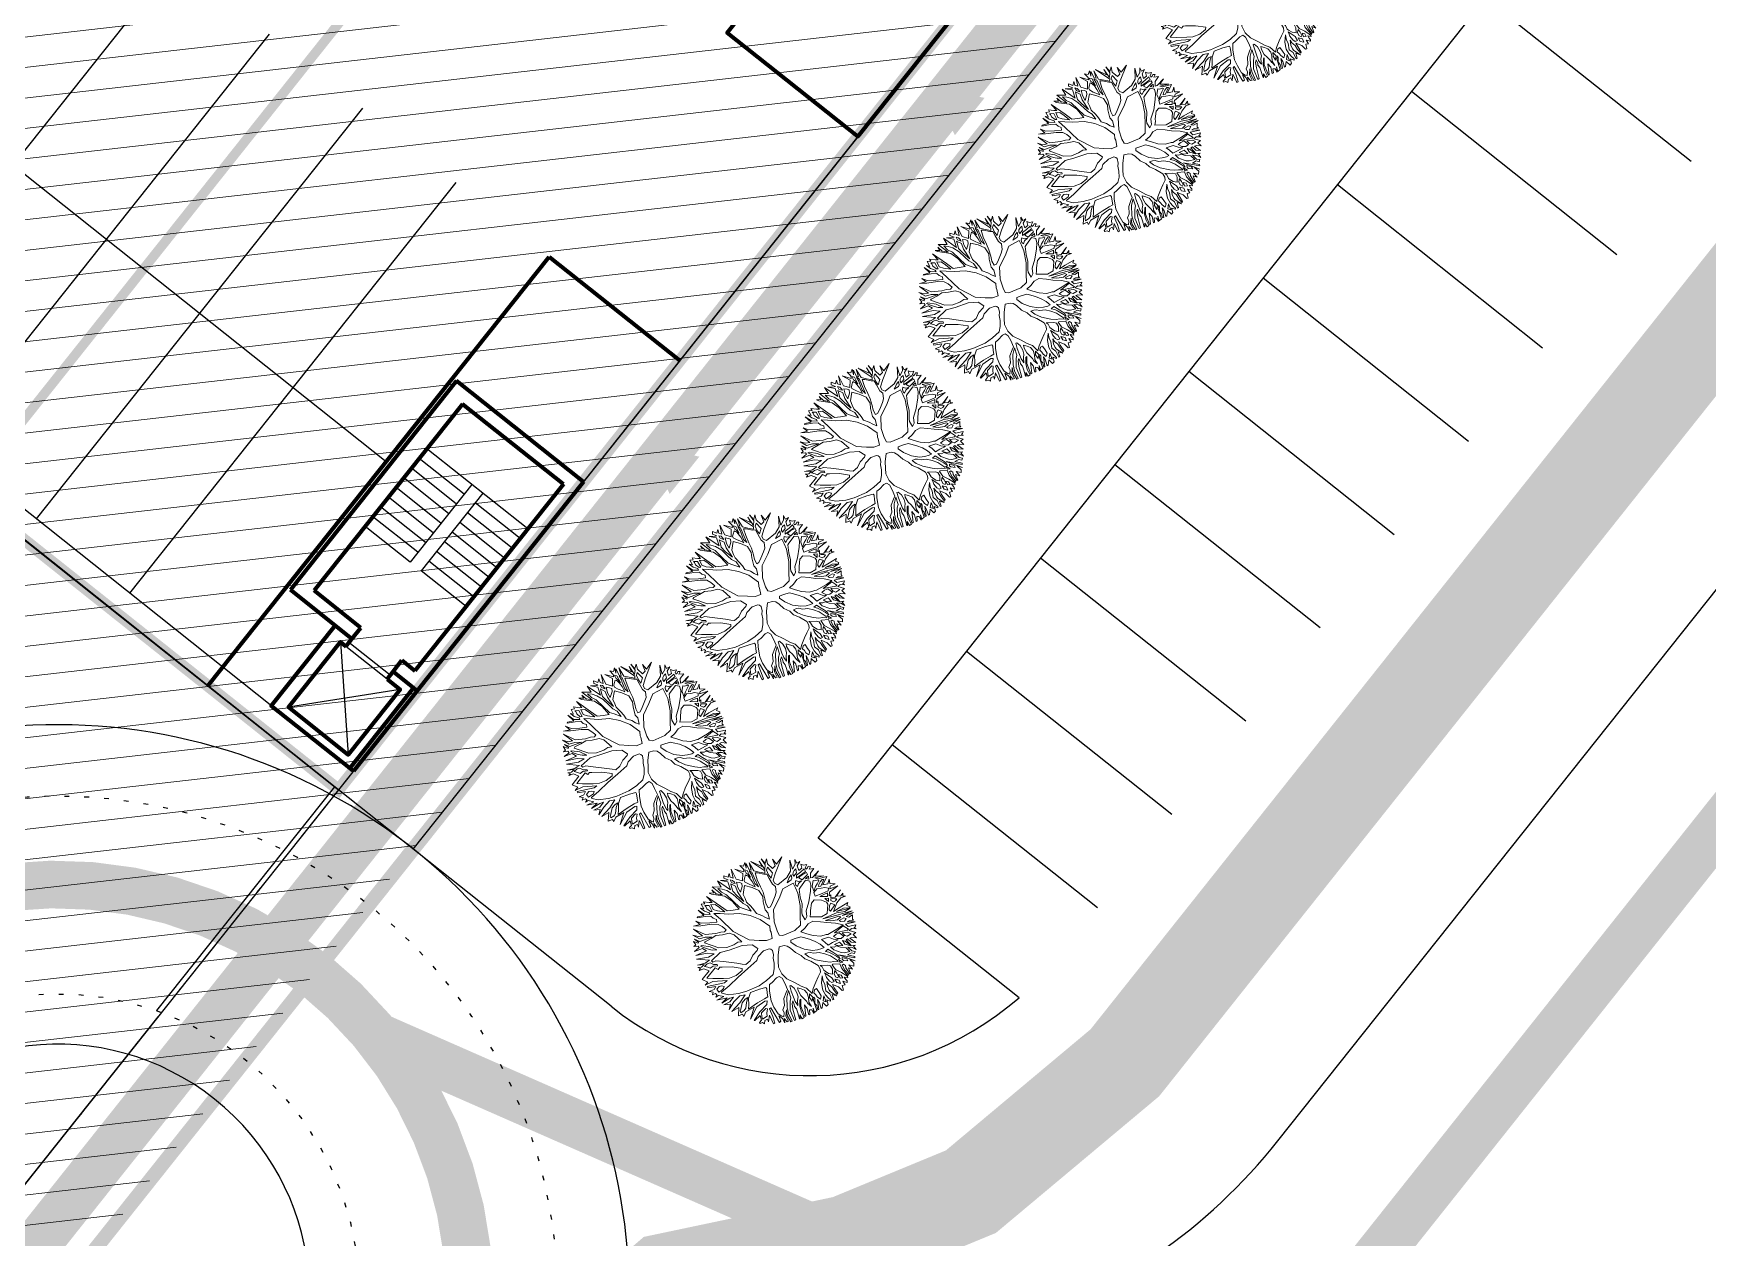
# Model space of a CAD drawing. Header units: metres. Extents: x -664657 to -643449, y -1076720 to -1062383.
# Drawn here: x -661060.23 to -661025.13, y -1065529.19 to -1065503.93 of the extents above; entities that cross this region are included whole.
import ezdxf

# ---------------------------------------------------------------- set-up
doc = ezdxf.new("R2010")
doc.units = ezdxf.units.M
doc.header["$LTSCALE"] = 0.1
for name, pattern in [('DASHED', [19.05, 12.7, -6.35]), ('DIVIDE', [31.75, 12.7, -6.35, 0, -6.35, 0, -6.35]), ('DOT', [6.35, 0, -6.35])]:
    doc.linetypes.add(name, pattern=pattern)
doc.layers.get('0').update_dxf_attribs({"color": 8, "lineweight": 9})
for name, color, linetype in [('AA_THER_DOPRAVA', 142, 'Continuous'), ('AA_THER_KOMUNIKACE', 201, 'Continuous'), ('AA_THER_slabá', 4, 'Continuous'), ('AA_THER_SRAFY KATASTR', 14, 'Continuous'), ('AA_THER_ZNACENI', 7, 'Continuous'), ('AA_THER_čerchovaná', 84, 'DIVIDE')]:
    doc.layers.add(name, color=color, linetype=linetype)
doc.layers.add('AA_THER_pomocná', color=30, linetype='Continuous', plot=False)
doc.layers.add('AA_THER_silná', color=1, linetype='Continuous', lineweight=70)
doc.layers.add('AA_THER_STAFAZ', color=252, linetype='Continuous', lineweight=0)

# ---------------------------------------------------------------- blocks, each defined once
blk = doc.blocks.new('A$C0C461CEA')
for p, q in [((-0.108, 0.579), (-0.136, 0.688)), ((-0.136, 0.688), (-0.031, 0.479)), ((-0.062, 0.681), (-0.084, 0.71)), ((-0.084, 0.71), (-0.025, 0.681)), ((-0.025, 0.681), (-0.029, 0.73)), ((-0.029, 0.73), (-0.001, 0.656)), ((0.063, 0.606), (-0.009, 0.765)), ((-0.009, 0.765), (0.101, 0.706)), ((0.049, 0.709), (0.1, 0.674)), ((0.071, 0.64), (0.049, 0.709)), ((0.101, 0.706), (0.094, 0.804)), ((0.094, 0.804), (0.195, 0.61)), ((0.214, 0.725), (0.134, 0.788)), ((0.134, 0.788), (0.212, 0.751)), ((0.191, 0.795), (0.205, 0.826)), ((0.231, 0.749), (0.191, 0.795)), ((0.195, 0.61), (0.214, 0.725)), ((0.205, 0.826), (0.247, 0.779)), ((0.212, 0.751), (0.231, 0.749)), ((0.247, 0.779), (0.283, 0.818)), ((0.256, 0.734), (0.28, 0.713)), ((0.257, 0.695), (0.256, 0.734)), ((0.272, 0.676), (0.257, 0.695)), ((0.283, 0.818), (0.273, 0.766)), ((0.273, 0.766), (0.303, 0.735)), ((0.28, 0.713), (0.29, 0.678)), ((0.303, 0.735), (0.335, 0.855)), ((0.335, 0.855), (0.332, 0.706)), ((0.332, 0.706), (0.398, 0.641)), ((0.448, 0.732), (0.381, 0.832)), ((0.381, 0.832), (0.473, 0.745)), ((0.398, 0.641), (0.448, 0.732)), ((0.471, 0.697), (0.438, 0.663)), ((0.483, 0.777), (0.463, 0.845)), ((0.463, 0.845), (0.503, 0.812)), ((0.482, 0.682), (0.471, 0.697)), ((0.473, 0.745), (0.483, 0.777)), ((0.49, 0.711), (0.491, 0.762)), ((0.505, 0.682), (0.49, 0.711)), ((0.491, 0.762), (0.519, 0.739)), ((0.503, 0.812), (0.541, 0.849)), ((0.519, 0.739), (0.518, 0.634)), ((0.541, 0.849), (0.523, 0.775)), ((0.523, 0.775), (0.552, 0.829)), ((0.544, 0.723), (0.568, 0.689)), ((0.547, 0.66), (0.544, 0.723)), ((0.552, 0.829), (0.55, 0.733)), ((0.55, 0.733), (0.572, 0.716)), ((0.568, 0.689), (0.562, 0.609)), ((0.572, 0.716), (0.592, 0.82)), ((0.592, 0.82), (0.599, 0.69)), ((0.599, 0.69), (0.656, 0.641)), ((0.732, 0.619), (0.623, 0.824)), ((0.623, 0.824), (0.721, 0.691)), ((0.721, 0.691), (0.725, 0.772)), ((0.725, 0.772), (0.739, 0.638)), ((0.739, 0.638), (0.773, 0.691)), ((0.773, 0.691), (0.762, 0.79)), ((0.762, 0.79), (0.78, 0.708)), ((0.78, 0.708), (0.782, 0.71)), ((0.782, 0.71), (0.826, 0.755)), ((0.826, 0.755), (0.807, 0.687)), ((0.807, 0.687), (0.84, 0.599)), ((0.888, 0.613), (0.897, 0.711)), ((0.897, 0.711), (0.915, 0.627)), ((-0.394, 0.388), (-0.424, 0.459)), ((-0.424, 0.459), (-0.372, 0.399)), ((-0.386, 0.487), (-0.377, 0.497)), ((-0.28, 0.452), (-0.386, 0.487)), ((-0.377, 0.497), (-0.291, 0.473)), ((-0.291, 0.473), (-0.326, 0.577)), ((-0.326, 0.577), (-0.279, 0.488)), ((-0.256, 0.522), (-0.284, 0.582)), ((-0.284, 0.582), (-0.25, 0.553)), ((-0.279, 0.488), (-0.209, 0.448)), ((-0.207, 0.472), (-0.256, 0.522)), ((-0.25, 0.553), (-0.251, 0.627)), ((-0.251, 0.627), (-0.205, 0.61)), ((-0.215, 0.587), (-0.164, 0.562)), ((-0.208, 0.57), (-0.215, 0.587)), ((-0.212, 0.536), (-0.208, 0.57)), ((-0.186, 0.48), (-0.212, 0.536)), ((-0.209, 0.448), (-0.207, 0.472)), ((-0.205, 0.61), (-0.205, 0.641)), ((-0.205, 0.641), (-0.143, 0.596)), ((-0.163, 0.47), (-0.186, 0.48)), ((-0.164, 0.562), (-0.163, 0.47)), ((-0.143, 0.596), (-0.108, 0.579)), ((-0.134, 0.562), (-0.138, 0.487)), ((-0.138, 0.487), (-0.095, 0.443)), ((-0.111, 0.544), (-0.134, 0.562)), ((-0.084, 0.536), (-0.111, 0.544)), ((-0.05, 0.471), (-0.084, 0.536)), ((0.086, 0.573), (-0.062, 0.681)), ((-0.013, 0.385), (-0.05, 0.471)), ((-0.031, 0.479), (0.019, 0.379)), ((-0.001, 0.656), (0.063, 0.606)), ((0.115, 0.58), (0.071, 0.64)), ((0.141, 0.467), (0.086, 0.573)), ((0.1, 0.674), (0.148, 0.626)), ((0.154, 0.458), (0.115, 0.58)), ((0.175, 0.322), (0.141, 0.467)), ((0.148, 0.626), (0.198, 0.54)), ((0.193, 0.345), (0.154, 0.458)), ((0.198, 0.54), (0.234, 0.438)), ((0.212, 0.581), (0.226, 0.644)), ((0.236, 0.499), (0.212, 0.581)), ((0.226, 0.644), (0.236, 0.684)), ((0.236, 0.684), (0.278, 0.625)), ((0.281, 0.388), (0.236, 0.499)), ((0.278, 0.625), (0.267, 0.543)), ((0.267, 0.543), (0.281, 0.388)), ((0.291, 0.657), (0.272, 0.676)), ((0.29, 0.678), (0.291, 0.657)), ((0.298, 0.594), (0.316, 0.668)), ((0.299, 0.519), (0.298, 0.594)), ((0.359, 0.578), (0.299, 0.519)), ((0.318, 0.477), (0.314, 0.414)), ((0.316, 0.668), (0.354, 0.641)), ((0.392, 0.572), (0.318, 0.477)), ((0.354, 0.641), (0.373, 0.618)), ((0.373, 0.618), (0.359, 0.578)), ((0.469, 0.501), (0.392, 0.572)), ((0.419, 0.639), (0.417, 0.618)), ((0.417, 0.618), (0.449, 0.568)), ((0.438, 0.663), (0.419, 0.639)), ((0.449, 0.568), (0.492, 0.518)), ((0.532, 0.422), (0.469, 0.501)), ((0.492, 0.669), (0.482, 0.682)), ((0.503, 0.634), (0.492, 0.669)), ((0.492, 0.518), (0.511, 0.491)), ((0.512, 0.575), (0.503, 0.634)), ((0.518, 0.634), (0.505, 0.682)), ((0.511, 0.491), (0.512, 0.575)), ((0.53, 0.531), (0.539, 0.622)), ((0.551, 0.471), (0.53, 0.531)), ((0.539, 0.622), (0.547, 0.66)), ((0.562, 0.609), (0.551, 0.471)), ((0.581, 0.563), (0.574, 0.456)), ((0.6, 0.66), (0.581, 0.563)), ((0.629, 0.644), (0.6, 0.66)), ((0.699, 0.587), (0.629, 0.644)), ((0.656, 0.641), (0.716, 0.594)), ((0.735, 0.569), (0.699, 0.587)), ((0.716, 0.594), (0.732, 0.619)), ((0.736, 0.502), (0.735, 0.569)), ((0.738, 0.409), (0.736, 0.502)), ((0.756, 0.617), (0.75, 0.55)), ((0.75, 0.55), (0.759, 0.494)), ((0.785, 0.647), (0.756, 0.617)), ((0.759, 0.494), (0.811, 0.549)), ((0.847, 0.53), (0.772, 0.454)), ((0.811, 0.549), (0.785, 0.647)), ((0.84, 0.599), (0.888, 0.613)), ((1.024, 0.679), (0.847, 0.53)), ((0.915, 0.627), (1.024, 0.679)), ((1.039, 0.454), (1.103, 0.589)), ((1.103, 0.589), (1.074, 0.465)), ((1.074, 0.465), (1.137, 0.506)), ((1.137, 0.506), (1.166, 0.562)), ((1.154, 0.472), (1.142, 0.409)), ((1.213, 0.508), (1.154, 0.472)), ((1.166, 0.562), (1.164, 0.508)), ((1.164, 0.508), (1.213, 0.508)), ((1.193, 0.416), (1.206, 0.47)), ((1.206, 0.47), (1.232, 0.441)), ((-0.577, 0.172), (-0.583, 0.229)), ((-0.583, 0.229), (-0.536, 0.174)), ((-0.526, 0.187), (-0.556, 0.247)), ((-0.556, 0.247), (-0.505, 0.187)), ((-0.495, 0.221), (-0.55, 0.309)), ((-0.55, 0.309), (-0.495, 0.256)), ((-0.436, 0.238), (-0.503, 0.376)), ((-0.503, 0.376), (-0.397, 0.235)), ((-0.495, 0.256), (-0.436, 0.238)), ((-0.394, 0.371), (-0.482, 0.412)), ((-0.482, 0.412), (-0.394, 0.388)), ((-0.397, 0.235), (-0.263, 0.181)), ((-0.256, 0.32), (-0.394, 0.371)), ((-0.372, 0.399), (-0.265, 0.347)), ((-0.209, 0.421), (-0.28, 0.452)), ((-0.265, 0.347), (-0.176, 0.312)), ((-0.174, 0.275), (-0.256, 0.32)), ((-0.194, 0.381), (-0.209, 0.421)), ((-0.162, 0.346), (-0.194, 0.381)), ((-0.176, 0.312), (-0.162, 0.346)), ((-0.142, 0.224), (-0.174, 0.275)), ((-0.157, 0.436), (-0.114, 0.321)), ((-0.081, 0.391), (-0.157, 0.436)), ((-0.114, 0.321), (-0.04, 0.095)), ((-0.095, 0.443), (-0.013, 0.385)), ((0.012, 0.333), (-0.081, 0.391)), ((0.154, 0.269), (0.012, 0.333)), ((0.019, 0.379), (0.096, 0.349)), ((0.096, 0.349), (0.175, 0.322)), ((0.266, 0.178), (0.154, 0.269)), ((0.24, 0.295), (0.193, 0.345)), ((0.234, 0.438), (0.258, 0.367)), ((0.308, 0.222), (0.24, 0.295)), ((0.258, 0.367), (0.296, 0.309)), ((0.296, 0.309), (0.308, 0.222)), ((0.314, 0.414), (0.309, 0.363)), ((0.309, 0.363), (0.334, 0.286)), ((0.334, 0.286), (0.348, 0.221)), ((0.485, 0.148), (0.513, 0.258)), ((0.513, 0.258), (0.54, 0.324)), ((0.54, 0.324), (0.532, 0.422)), ((0.551, 0.283), (0.534, 0.218)), ((0.571, 0.374), (0.551, 0.283)), ((0.574, 0.456), (0.571, 0.374)), ((0.619, 0.192), (0.694, 0.255)), ((0.694, 0.255), (0.731, 0.289)), ((0.834, 0.289), (0.726, 0.197)), ((0.731, 0.289), (0.76, 0.363)), ((0.76, 0.363), (0.738, 0.409)), ((0.772, 0.454), (0.768, 0.41)), ((0.768, 0.41), (0.8, 0.37)), ((0.8, 0.37), (0.955, 0.401)), ((0.992, 0.29), (0.834, 0.289)), ((0.943, 0.354), (0.922, 0.336)), ((0.922, 0.336), (0.992, 0.342)), ((0.983, 0.384), (0.943, 0.354)), ((0.955, 0.401), (1.039, 0.454)), ((1.022, 0.404), (0.983, 0.384)), ((0.99, 0.219), (0.992, 0.29)), ((0.992, 0.342), (1.008, 0.359)), ((1.008, 0.359), (1.022, 0.404)), ((1.019, 0.28), (1.014, 0.25)), ((1.014, 0.25), (1.022, 0.223)), ((1.04, 0.305), (1.019, 0.28)), ((1.022, 0.223), (1.057, 0.251)), ((1.065, 0.28), (1.04, 0.305)), ((1.06, 0.421), (1.046, 0.396)), ((1.046, 0.396), (1.046, 0.37)), ((1.046, 0.37), (1.102, 0.394)), ((1.161, 0.247), (1.054, 0.196)), ((1.057, 0.251), (1.11, 0.266)), ((1.085, 0.438), (1.06, 0.421)), ((1.084, 0.364), (1.065, 0.329)), ((1.065, 0.329), (1.216, 0.353)), ((1.11, 0.266), (1.065, 0.28)), ((1.151, 0.377), (1.084, 0.364)), ((1.117, 0.447), (1.085, 0.438)), ((1.115, 0.327), (1.094, 0.318)), ((1.094, 0.318), (1.123, 0.272)), ((1.102, 0.394), (1.117, 0.447)), ((1.157, 0.334), (1.115, 0.327)), ((1.123, 0.272), (1.221, 0.303)), ((1.142, 0.409), (1.193, 0.416)), ((1.216, 0.393), (1.151, 0.377)), ((1.223, 0.332), (1.157, 0.334)), ((1.207, 0.21), (1.161, 0.247)), ((1.221, 0.277), (1.173, 0.268)), ((1.173, 0.268), (1.209, 0.239)), ((1.209, 0.239), (1.221, 0.277)), ((1.216, 0.353), (1.216, 0.393)), ((1.221, 0.303), (1.223, 0.332)), ((1.232, 0.441), (1.276, 0.429)), ((1.265, 0.299), (1.236, 0.242)), ((1.236, 0.242), (1.263, 0.236)), ((1.276, 0.429), (1.239, 0.399)), ((1.239, 0.399), (1.239, 0.378)), ((1.239, 0.378), (1.266, 0.383)), ((1.263, 0.236), (1.379, 0.275)), ((1.336, 0.335), (1.265, 0.299)), ((1.266, 0.383), (1.281, 0.398)), ((1.308, 0.383), (1.275, 0.358)), ((1.275, 0.358), (1.336, 0.335)), ((1.281, 0.398), (1.308, 0.383)), ((1.379, 0.275), (1.301, 0.236)), ((1.301, 0.236), (1.411, 0.18)), ((-0.493, -0.002), (-0.644, 0.041)), ((-0.644, 0.041), (-0.485, 0.03)), ((-0.635, 0.101), (-0.551, 0.117)), ((-0.519, 0.086), (-0.635, 0.101)), ((-0.612, 0.165), (-0.577, 0.172)), ((-0.557, 0.142), (-0.612, 0.165)), ((-0.551, 0.117), (-0.557, 0.142)), ((-0.536, 0.174), (-0.526, 0.187)), ((-0.509, 0.126), (-0.526, 0.126)), ((-0.526, 0.126), (-0.492, 0.08)), ((-0.485, 0.03), (-0.519, 0.086)), ((-0.416, 0.057), (-0.509, 0.126)), ((-0.505, 0.187), (-0.335, 0.163)), ((-0.415, 0.205), (-0.495, 0.221)), ((-0.492, 0.08), (-0.453, 0.038)), ((-0.444, 0.15), (-0.46, 0.141)), ((-0.46, 0.141), (-0.318, -0.013)), ((-0.453, 0.038), (-0.411, 0.003)), ((-0.353, 0.149), (-0.444, 0.15)), ((-0.354, -0.026), (-0.416, 0.057)), ((-0.335, 0.163), (-0.415, 0.205)), ((-0.411, 0.003), (-0.354, -0.026)), ((-0.273, 0.155), (-0.353, 0.149)), ((-0.191, 0.121), (-0.273, 0.155)), ((-0.263, 0.181), (-0.194, 0.167)), ((-0.194, 0.167), (-0.145, 0.146)), ((-0.099, 0.096), (-0.191, 0.121)), ((-0.145, 0.146), (-0.114, 0.159)), ((-0.114, 0.159), (-0.142, 0.224)), ((-0.05, 0.048), (-0.099, 0.096)), ((0, -0.086), (-0.05, 0.048)), ((-0.04, 0.095), (0.101, -0.11)), ((0.364, 0.065), (0.266, 0.178)), ((0.348, 0.221), (0.354, 0.16)), ((0.354, 0.16), (0.409, 0.103)), ((0.435, -0.079), (0.364, 0.065)), ((0.409, 0.103), (0.439, 0.053)), ((0.439, 0.053), (0.476, 0.01)), ((0.476, 0.01), (0.498, 0.096)), ((0.498, 0.096), (0.485, 0.148)), ((0.588, 0.099), (0.514, -0.053)), ((0.534, 0.218), (0.533, 0.155)), ((0.533, 0.155), (0.567, 0.153)), ((0.567, 0.153), (0.619, 0.192)), ((0.726, 0.197), (0.588, 0.099)), ((0.934, -0.024), (0.985, 0.138)), ((0.99, 0.078), (0.966, -0.017)), ((0.985, 0.138), (0.99, 0.219)), ((1.029, 0.181), (0.99, 0.078)), ((1.054, 0.196), (1.029, 0.181)), ((1.064, -0.035), (1.15, 0.081)), ((1.15, 0.081), (1.193, 0.151)), ((1.184, 0.044), (1.176, -0.007)), ((1.242, 0.072), (1.184, 0.044)), ((1.201, 0.118), (1.192, 0.06)), ((1.192, 0.06), (1.242, 0.105)), ((1.193, 0.151), (1.207, 0.21)), ((1.249, 0.194), (1.201, 0.132)), ((1.201, 0.132), (1.201, 0.118)), ((1.242, 0.105), (1.277, 0.128)), ((1.297, 0.051), (1.242, 0.072)), ((1.268, 0.179), (1.249, 0.194)), ((1.314, 0.169), (1.268, 0.179)), ((1.294, 0.108), (1.276, 0.086)), ((1.276, 0.086), (1.305, 0.077)), ((1.277, 0.128), (1.319, 0.158)), ((1.411, 0.18), (1.289, 0.213)), ((1.289, 0.213), (1.317, 0.184)), ((1.327, 0.131), (1.294, 0.108)), ((1.347, 0.037), (1.297, 0.051)), ((1.305, 0.077), (1.384, 0.138)), ((1.319, 0.158), (1.314, 0.169)), ((1.317, 0.184), (1.443, 0.155)), ((1.367, 0.149), (1.327, 0.131)), ((1.443, 0.155), (1.34, 0.081)), ((1.34, 0.081), (1.406, 0.061)), ((1.386, 0.006), (1.347, 0.037)), ((1.384, 0.138), (1.367, 0.149)), ((1.367, -0.026), (1.386, 0.006)), ((1.421, 0.016), (1.398, -0.011)), ((1.406, 0.061), (1.454, 0.109)), ((1.495, 0.013), (1.421, 0.016)), ((1.454, 0.109), (1.431, 0.05)), ((1.431, 0.05), (1.495, 0.013)), ((-0.721, -0.288), (-0.583, -0.227)), ((-0.701, -0.157), (-0.672, -0.144)), ((-0.634, -0.167), (-0.701, -0.157)), ((-0.672, -0.144), (-0.697, -0.115)), ((-0.697, -0.115), (-0.649, -0.134)), ((-0.599, -0.118), (-0.687, -0.081)), ((-0.687, -0.081), (-0.582, -0.108)), ((-0.508, -0.101), (-0.659, -0.004)), ((-0.659, -0.004), (-0.5, -0.057)), ((-0.649, -0.134), (-0.599, -0.118)), ((-0.583, -0.227), (-0.634, -0.167)), ((-0.561, -0.129), (-0.611, -0.142)), ((-0.611, -0.142), (-0.575, -0.175)), ((-0.582, -0.108), (-0.544, -0.105)), ((-0.575, -0.175), (-0.552, -0.204)), ((-0.519, -0.137), (-0.561, -0.129)), ((-0.552, -0.204), (-0.506, -0.197)), ((-0.544, -0.105), (-0.508, -0.101)), ((-0.491, -0.179), (-0.519, -0.137)), ((-0.506, -0.197), (-0.448, -0.22)), ((-0.5, -0.057), (-0.412, -0.054)), ((-0.412, -0.054), (-0.493, -0.002)), ((-0.33, -0.078), (-0.491, -0.12)), ((-0.491, -0.12), (-0.481, -0.145)), ((-0.444, -0.203), (-0.491, -0.179)), ((-0.481, -0.145), (-0.435, -0.149)), ((-0.448, -0.22), (-0.444, -0.203)), ((-0.435, -0.149), (-0.35, -0.207)), ((-0.35, -0.207), (-0.2, -0.314)), ((-0.208, -0.104), (-0.33, -0.078)), ((-0.318, -0.013), (-0.221, -0.06)), ((-0.221, -0.06), (-0.118, -0.072)), ((-0.023, -0.134), (-0.208, -0.104)), ((-0.118, -0.072), (-0.051, -0.067)), ((-0.051, -0.067), (0, -0.086)), ((0.101, -0.19), (-0.023, -0.134)), ((0.101, -0.11), (0.215, -0.18)), ((0.147, -0.271), (0.101, -0.19)), ((0.215, -0.18), (0.302, -0.23)), ((0.386, -0.241), (0.412, -0.157)), ((0.412, -0.132), (0.435, -0.079)), ((0.412, -0.157), (0.412, -0.132)), ((0.514, -0.053), (0.492, -0.182)), ((0.492, -0.182), (0.493, -0.246)), ((0.814, -0.262), (0.864, -0.159)), ((0.864, -0.159), (0.934, -0.024)), ((0.908, -0.119), (0.897, -0.15)), ((0.897, -0.15), (0.901, -0.228)), ((0.901, -0.228), (0.946, -0.198)), ((0.966, -0.017), (0.908, -0.119)), ((0.946, -0.198), (0.973, -0.127)), ((0.973, -0.127), (1.064, -0.035)), ((1.009, -0.187), (0.98, -0.225)), ((0.98, -0.225), (1.12, -0.297)), ((1.026, -0.151), (1.009, -0.187)), ((1.084, -0.067), (1.026, -0.151)), ((1.138, -0.047), (1.084, -0.067)), ((1.225, -0.095), (1.138, -0.047)), ((1.176, -0.007), (1.277, -0.02)), ((1.208, -0.294), (1.276, -0.187)), ((1.271, -0.153), (1.225, -0.095)), ((1.231, -0.04), (1.321, -0.091)), ((1.289, -0.041), (1.231, -0.04)), ((1.287, -0.212), (1.256, -0.26)), ((1.276, -0.187), (1.271, -0.153)), ((1.277, -0.02), (1.367, -0.026)), ((1.324, -0.116), (1.277, -0.096)), ((1.277, -0.096), (1.303, -0.157)), ((1.318, -0.192), (1.287, -0.212)), ((1.346, -0.047), (1.289, -0.041)), ((1.303, -0.157), (1.324, -0.116)), ((1.356, -0.236), (1.318, -0.192)), ((1.321, -0.091), (1.346, -0.047)), ((1.347, -0.14), (1.333, -0.161)), ((1.333, -0.161), (1.36, -0.194)), ((1.374, -0.053), (1.346, -0.093)), ((1.346, -0.093), (1.374, -0.091)), ((1.368, -0.148), (1.347, -0.14)), ((1.374, -0.091), (1.353, -0.129)), ((1.353, -0.129), (1.41, -0.147)), ((1.36, -0.194), (1.389, -0.194)), ((1.4, -0.166), (1.368, -0.148)), ((1.514, -0.029), (1.374, -0.053)), ((1.389, -0.194), (1.421, -0.179)), ((1.476, -0.191), (1.394, -0.229)), ((1.398, -0.011), (1.514, -0.029)), ((1.421, -0.179), (1.4, -0.166)), ((1.41, -0.147), (1.519, -0.094)), ((1.519, -0.094), (1.431, -0.145)), ((1.431, -0.145), (1.486, -0.17)), ((1.541, -0.201), (1.476, -0.191)), ((1.486, -0.17), (1.527, -0.148)), ((1.527, -0.148), (1.511, -0.184)), ((1.511, -0.184), (1.541, -0.201)), ((-0.722, -0.374), (-0.67, -0.354)), ((-0.605, -0.381), (-0.722, -0.374)), ((-0.67, -0.354), (-0.721, -0.288)), ((-0.705, -0.422), (-0.705, -0.403)), ((-0.705, -0.403), (-0.475, -0.468)), ((-0.602, -0.457), (-0.705, -0.422)), ((-0.49, -0.229), (-0.658, -0.302)), ((-0.658, -0.302), (-0.588, -0.343)), ((-0.643, -0.483), (-0.602, -0.457)), ((-0.429, -0.459), (-0.605, -0.381)), ((-0.588, -0.343), (-0.459, -0.411)), ((-0.465, -0.267), (-0.49, -0.229)), ((-0.431, -0.251), (-0.465, -0.267)), ((-0.459, -0.411), (-0.383, -0.446)), ((-0.402, -0.266), (-0.431, -0.251)), ((-0.281, -0.328), (-0.402, -0.266)), ((-0.383, -0.446), (-0.284, -0.456)), ((-0.284, -0.456), (-0.182, -0.436)), ((-0.167, -0.411), (-0.281, -0.328)), ((-0.099, -0.448), (-0.274, -0.489)), ((-0.2, -0.314), (-0.141, -0.358)), ((-0.182, -0.436), (-0.167, -0.411)), ((-0.141, -0.358), (-0.098, -0.387)), ((0.06, -0.41), (-0.099, -0.448)), ((-0.098, -0.387), (-0.025, -0.371)), ((-0.025, -0.371), (0.046, -0.318)), ((0.046, -0.318), (0.128, -0.29)), ((0.101, -0.37), (0.06, -0.41)), ((0.202, -0.337), (0.101, -0.37)), ((0.128, -0.29), (0.147, -0.271)), ((0.284, -0.347), (0.202, -0.337)), ((0.271, -0.484), (0.295, -0.448)), ((0.301, -0.364), (0.284, -0.347)), ((0.295, -0.448), (0.313, -0.389)), ((0.313, -0.389), (0.301, -0.364)), ((0.302, -0.23), (0.386, -0.241)), ((0.414, -0.386), (0.348, -0.481)), ((0.482, -0.404), (0.414, -0.386)), ((0.518, -0.429), (0.482, -0.404)), ((0.493, -0.246), (0.533, -0.274)), ((0.544, -0.477), (0.518, -0.429)), ((0.533, -0.274), (0.71, -0.29)), ((0.601, -0.382), (0.587, -0.408)), ((0.587, -0.408), (0.628, -0.487)), ((0.66, -0.39), (0.601, -0.382)), ((0.74, -0.406), (0.66, -0.39)), ((0.71, -0.29), (0.814, -0.262)), ((0.768, -0.431), (0.74, -0.406)), ((0.831, -0.489), (0.768, -0.431)), ((0.773, -0.347), (0.846, -0.329)), ((0.833, -0.407), (0.773, -0.347)), ((0.896, -0.469), (0.833, -0.407)), ((0.846, -0.329), (0.914, -0.295)), ((0.914, -0.295), (0.987, -0.292)), ((0.987, -0.292), (1.076, -0.35)), ((1.076, -0.35), (1.146, -0.402)), ((1.12, -0.297), (1.208, -0.294)), ((1.322, -0.346), (1.122, -0.328)), ((1.122, -0.328), (1.314, -0.377)), ((1.146, -0.366), (1.331, -0.398)), ((1.205, -0.406), (1.146, -0.366)), ((1.146, -0.402), (1.247, -0.462)), ((1.293, -0.438), (1.205, -0.406)), ((1.256, -0.26), (1.262, -0.288)), ((1.262, -0.288), (1.356, -0.236)), ((1.35, -0.423), (1.293, -0.438)), ((1.394, -0.229), (1.298, -0.308)), ((1.298, -0.308), (1.389, -0.301)), ((1.308, -0.455), (1.382, -0.454)), ((1.323, -0.478), (1.308, -0.455)), ((1.314, -0.377), (1.526, -0.421)), ((1.436, -0.382), (1.322, -0.346)), ((1.331, -0.398), (1.35, -0.423)), ((1.439, -0.334), (1.334, -0.329)), ((1.334, -0.329), (1.521, -0.375)), ((1.526, -0.421), (1.375, -0.412)), ((1.375, -0.412), (1.53, -0.449)), ((1.382, -0.454), (1.403, -0.475)), ((1.389, -0.301), (1.527, -0.295)), ((1.53, -0.449), (1.415, -0.452)), ((1.415, -0.452), (1.445, -0.477)), ((1.521, -0.375), (1.436, -0.382)), ((1.513, -0.369), (1.439, -0.334)), ((1.527, -0.295), (1.496, -0.321)), ((1.496, -0.321), (1.528, -0.358)), ((1.528, -0.358), (1.513, -0.369)), ((-0.671, -0.512), (-0.715, -0.477)), ((-0.715, -0.477), (-0.643, -0.483)), ((-0.697, -0.539), (-0.671, -0.512)), ((-0.651, -0.541), (-0.697, -0.539)), ((-0.537, -0.67), (-0.676, -0.63)), ((-0.676, -0.63), (-0.569, -0.633)), ((-0.67, -0.585), (-0.643, -0.564)), ((-0.628, -0.583), (-0.67, -0.585)), ((-0.643, -0.564), (-0.651, -0.541)), ((-0.639, -0.698), (-0.537, -0.67)), ((-0.569, -0.633), (-0.628, -0.583)), ((-0.562, -0.478), (-0.608, -0.497)), ((-0.608, -0.497), (-0.603, -0.545)), ((-0.603, -0.545), (-0.555, -0.54)), ((-0.569, -0.566), (-0.571, -0.578)), ((-0.571, -0.578), (-0.503, -0.638)), ((-0.439, -0.537), (-0.569, -0.566)), ((-0.528, -0.49), (-0.562, -0.478)), ((-0.555, -0.54), (-0.523, -0.534)), ((-0.5, -0.512), (-0.528, -0.49)), ((-0.523, -0.534), (-0.5, -0.512)), ((-0.503, -0.638), (-0.373, -0.687)), ((-0.475, -0.468), (-0.429, -0.459)), ((-0.274, -0.489), (-0.439, -0.537)), ((0.048, -0.713), (0.165, -0.682)), ((0.165, -0.682), (0.215, -0.623)), ((0.215, -0.623), (0.252, -0.551)), ((0.252, -0.551), (0.271, -0.484)), ((0.276, -0.629), (0.273, -0.73)), ((0.309, -0.559), (0.276, -0.629)), ((0.348, -0.481), (0.309, -0.559)), ((0.574, -0.561), (0.544, -0.477)), ((0.627, -0.632), (0.574, -0.561)), ((0.648, -0.697), (0.627, -0.632)), ((0.628, -0.487), (0.7, -0.576)), ((0.68, -0.635), (0.71, -0.698)), ((0.723, -0.641), (0.68, -0.635)), ((0.7, -0.576), (0.793, -0.643)), ((0.755, -0.654), (0.723, -0.641)), ((0.793, -0.687), (0.755, -0.654)), ((0.793, -0.643), (0.86, -0.669)), ((0.885, -0.552), (0.831, -0.489)), ((0.86, -0.669), (0.919, -0.683)), ((0.927, -0.618), (0.885, -0.552)), ((0.987, -0.527), (0.896, -0.469)), ((0.919, -0.683), (0.953, -0.683)), ((0.953, -0.683), (0.927, -0.618)), ((0.973, -0.572), (1.072, -0.589)), ((0.997, -0.622), (0.973, -0.572)), ((1.063, -0.541), (0.987, -0.527)), ((1.018, -0.681), (0.997, -0.622)), ((1.087, -0.68), (1.018, -0.681)), ((1.084, -0.55), (1.063, -0.541)), ((1.072, -0.589), (1.119, -0.642)), ((1.24, -0.542), (1.084, -0.55)), ((1.171, -0.679), (1.087, -0.68)), ((1.119, -0.642), (1.171, -0.679)), ((1.135, -0.61), (1.181, -0.601)), ((1.169, -0.658), (1.135, -0.61)), ((1.218, -0.683), (1.169, -0.658)), ((1.271, -0.556), (1.173, -0.572)), ((1.173, -0.572), (1.345, -0.623)), ((1.181, -0.601), (1.228, -0.603)), ((1.262, -0.674), (1.218, -0.683)), ((1.228, -0.603), (1.262, -0.674)), ((1.328, -0.531), (1.24, -0.542)), ((1.247, -0.462), (1.328, -0.531)), ((1.339, -0.652), (1.266, -0.621)), ((1.266, -0.621), (1.279, -0.67)), ((1.32, -0.545), (1.271, -0.556)), ((1.279, -0.67), (1.304, -0.696)), ((1.362, -0.62), (1.32, -0.545)), ((1.367, -0.498), (1.323, -0.478)), ((1.367, -0.69), (1.339, -0.652)), ((1.345, -0.623), (1.362, -0.62)), ((1.492, -0.575), (1.361, -0.539)), ((1.361, -0.539), (1.376, -0.585)), ((1.404, -0.631), (1.364, -0.641)), ((1.364, -0.641), (1.432, -0.706)), ((1.403, -0.475), (1.367, -0.498)), ((1.376, -0.585), (1.48, -0.613)), ((1.434, -0.521), (1.395, -0.521)), ((1.395, -0.521), (1.492, -0.575)), ((1.457, -0.664), (1.404, -0.631)), ((1.485, -0.543), (1.434, -0.521)), ((1.461, -0.634), (1.444, -0.636)), ((1.444, -0.636), (1.457, -0.664)), ((1.445, -0.477), (1.505, -0.474)), ((1.48, -0.613), (1.461, -0.634)), ((1.505, -0.474), (1.477, -0.522)), ((1.477, -0.522), (1.485, -0.543)), ((-0.507, -0.691), (-0.639, -0.698)), ((-0.54, -0.767), (-0.622, -0.732)), ((-0.622, -0.732), (-0.532, -0.735)), ((-0.483, -0.76), (-0.59, -0.822)), ((-0.59, -0.822), (-0.54, -0.767)), ((-0.568, -0.862), (-0.416, -0.81)), ((-0.457, -0.859), (-0.568, -0.862)), ((-0.532, -0.735), (-0.456, -0.699)), ((-0.519, -0.958), (-0.457, -0.859)), ((-0.456, -0.699), (-0.507, -0.691)), ((-0.374, -0.724), (-0.483, -0.76)), ((-0.463, -0.909), (-0.469, -0.936)), ((-0.446, -0.892), (-0.463, -0.909)), ((-0.388, -0.824), (-0.446, -0.892)), ((-0.416, -0.81), (-0.302, -0.746)), ((-0.415, -0.93), (-0.381, -0.913)), ((-0.329, -0.8), (-0.388, -0.824)), ((-0.381, -0.913), (-0.335, -0.847)), ((-0.302, -0.746), (-0.374, -0.724)), ((-0.373, -0.687), (-0.256, -0.714)), ((-0.322, -0.887), (-0.355, -0.942)), ((-0.335, -0.847), (-0.287, -0.798)), ((-0.287, -0.798), (-0.329, -0.8)), ((-0.283, -0.813), (-0.322, -0.887)), ((-0.221, -0.753), (-0.283, -0.813)), ((-0.256, -0.714), (-0.076, -0.727)), ((-0.092, -0.771), (-0.221, -0.753)), ((-0.004, -0.791), (-0.092, -0.771)), ((-0.076, -0.727), (0.048, -0.713)), ((-0.04, -0.918), (-0.024, -0.869)), ((0.014, -0.86), (-0.027, -0.987)), ((-0.024, -0.869), (-0.002, -0.812)), ((-0.002, -0.812), (-0.004, -0.791)), ((0.055, -0.78), (0.014, -0.86)), ((0.103, -0.771), (0.055, -0.78)), ((0.185, -0.745), (0.103, -0.771)), ((0.227, -0.745), (0.185, -0.745)), ((0.25, -0.786), (0.227, -0.745)), ((0.243, -0.953), (0.249, -0.862)), ((0.249, -0.862), (0.25, -0.786)), ((0.273, -0.73), (0.303, -0.824)), ((0.303, -0.824), (0.376, -0.924)), ((0.706, -0.765), (0.648, -0.697)), ((0.766, -0.864), (0.706, -0.765)), ((0.71, -0.698), (0.771, -0.775)), ((0.766, -0.918), (0.766, -0.864)), ((0.771, -0.775), (0.873, -0.86)), ((0.789, -0.874), (0.884, -0.921)), ((0.804, -0.903), (0.789, -0.874)), ((0.861, -0.713), (0.793, -0.687)), ((0.804, -0.956), (0.804, -0.903)), ((0.923, -0.765), (0.861, -0.713)), ((0.873, -0.86), (0.932, -0.9)), ((0.975, -0.826), (0.923, -0.765)), ((0.932, -0.9), (0.98, -0.916)), ((0.943, -0.738), (0.987, -0.729)), ((0.979, -0.769), (0.943, -0.738)), ((1.031, -0.928), (0.975, -0.826)), ((1.005, -0.804), (0.979, -0.769)), ((0.987, -0.729), (1.026, -0.796)), ((1.045, -0.869), (1.005, -0.804)), ((1.026, -0.796), (1.051, -0.84)), ((1.033, -0.716), (1.053, -0.774)), ((1.078, -0.743), (1.033, -0.716)), ((1.075, -0.925), (1.045, -0.869)), ((1.051, -0.84), (1.075, -0.882)), ((1.053, -0.774), (1.127, -0.856)), ((1.075, -0.882), (1.075, -0.925)), ((1.111, -0.744), (1.078, -0.743)), ((1.259, -1.006), (1.085, -0.865)), ((1.085, -0.865), (1.242, -1.046)), ((1.099, -0.713), (1.174, -0.717)), ((1.139, -0.759), (1.099, -0.713)), ((1.151, -0.786), (1.111, -0.744)), ((1.127, -0.856), (1.163, -0.878)), ((1.193, -0.78), (1.139, -0.759)), ((1.217, -0.83), (1.151, -0.786)), ((1.163, -0.878), (1.239, -0.897)), ((1.174, -0.717), (1.193, -0.78)), ((1.239, -0.897), (1.217, -0.83)), ((1.22, -0.716), (1.225, -0.775)), ((1.246, -0.741), (1.22, -0.716)), ((1.225, -0.775), (1.289, -0.835)), ((1.293, -0.863), (1.24, -0.831)), ((1.24, -0.831), (1.264, -0.903)), ((1.269, -0.792), (1.246, -0.741)), ((1.264, -0.903), (1.302, -0.93)), ((1.292, -0.73), (1.269, -0.733)), ((1.269, -0.733), (1.293, -0.833)), ((1.289, -0.835), (1.269, -0.792)), ((1.314, -0.791), (1.292, -0.73)), ((1.293, -0.833), (1.345, -0.856)), ((1.327, -0.913), (1.293, -0.863)), ((1.304, -0.696), (1.367, -0.69)), ((1.366, -0.826), (1.314, -0.791)), ((1.345, -0.856), (1.318, -0.856)), ((1.318, -0.856), (1.327, -0.913)), ((1.351, -0.74), (1.321, -0.736)), ((1.321, -0.736), (1.366, -0.826)), ((1.406, -0.775), (1.351, -0.74)), ((1.432, -0.706), (1.386, -0.715)), ((1.386, -0.715), (1.406, -0.775)), ((-0.458, -0.964), (-0.519, -0.958)), ((-0.469, -0.936), (-0.415, -0.93)), ((-0.456, -0.999), (-0.458, -0.964)), ((-0.402, -0.959), (-0.456, -0.999)), ((-0.275, -0.955), (-0.402, -0.959)), ((-0.396, -1.075), (-0.275, -0.955)), ((-0.237, -0.968), (-0.396, -1.075)), ((-0.36, -1.114), (-0.235, -1.047)), ((-0.351, -1.121), (-0.36, -1.114)), ((-0.355, -0.942), (-0.206, -0.924)), ((-0.255, -1.094), (-0.351, -1.121)), ((-0.267, -1.159), (-0.255, -1.094)), ((-0.242, -1.119), (-0.248, -1.151)), ((-0.222, -1.071), (-0.242, -1.119)), ((-0.105, -0.95), (-0.237, -0.968)), ((-0.235, -1.047), (-0.102, -1.004)), ((-0.142, -1.045), (-0.222, -1.071)), ((-0.206, -0.924), (-0.095, -0.918)), ((-0.172, -1.146), (-0.16, -1.106)), ((-0.16, -1.106), (-0.125, -1.059)), ((-0.125, -1.059), (-0.142, -1.045)), ((-0.098, -1.074), (-0.109, -1.185)), ((-0.078, -0.962), (-0.105, -0.95)), ((-0.102, -1.004), (-0.078, -0.962)), ((-0.075, -1.069), (-0.098, -1.074)), ((-0.095, -0.918), (-0.04, -0.918)), ((-0.066, -1.3), (-0.075, -1.069)), ((-0.027, -0.987), (-0.034, -1.08)), ((-0.034, -1.08), (-0.027, -1.189)), ((0.056, -1.171), (0.102, -1.129)), ((0.102, -1.129), (0.142, -1.04)), ((0.184, -1.043), (0.122, -1.171)), ((0.142, -1.04), (0.206, -0.982)), ((0.143, -1.221), (0.197, -1.113)), ((0.246, -0.974), (0.184, -1.043)), ((0.197, -1.113), (0.23, -1.077)), ((0.206, -0.982), (0.243, -0.953)), ((0.232, -1.127), (0.207, -1.153)), ((0.227, -1.18), (0.232, -1.127)), ((0.23, -1.077), (0.246, -0.974)), ((0.264, -1.085), (0.258, -1.15)), ((0.277, -0.999), (0.264, -1.085)), ((0.292, -0.925), (0.277, -0.999)), ((0.309, -0.927), (0.292, -0.925)), ((0.294, -1.15), (0.321, -1.112)), ((0.33, -0.981), (0.309, -0.927)), ((0.321, -1.112), (0.333, -1.053)), ((0.333, -1.053), (0.33, -0.981)), ((0.374, -0.999), (0.362, -1.036)), ((0.362, -1.036), (0.365, -1.114)), ((0.365, -1.114), (0.382, -1.166)), ((0.41, -1.033), (0.374, -0.999)), ((0.376, -0.924), (0.427, -1.003)), ((0.444, -1.071), (0.41, -1.033)), ((0.427, -1.003), (0.48, -1.062)), ((0.443, -1.184), (0.457, -1.127)), ((0.457, -1.127), (0.444, -1.071)), ((0.48, -1.062), (0.512, -1.16)), ((0.512, -1.16), (0.558, -1.109)), ((0.564, -1.133), (0.538, -1.164)), ((0.558, -1.109), (0.631, -1.046)), ((0.596, -1.13), (0.564, -1.133)), ((0.603, -1.193), (0.596, -1.13)), ((0.631, -1.046), (0.693, -0.999)), ((0.692, -1.098), (0.664, -1.19)), ((0.746, -1.013), (0.692, -1.098)), ((0.693, -0.999), (0.75, -0.958)), ((0.695, -1.217), (0.726, -1.131)), ((0.726, -1.085), (0.746, -1.013)), ((0.726, -1.131), (0.726, -1.085)), ((0.766, -1.11), (0.745, -1.173)), ((0.75, -0.958), (0.766, -0.918)), ((0.77, -1.152), (0.766, -1.11)), ((0.79, -1.059), (0.793, -1.031)), ((0.802, -1.122), (0.79, -1.059)), ((0.793, -1.031), (0.796, -0.994)), ((0.796, -0.994), (0.85, -1.098)), ((0.821, -1.155), (0.802, -1.122)), ((0.813, -0.977), (0.804, -0.956)), ((0.841, -1.024), (0.813, -0.977)), ((0.885, -1.058), (0.841, -1.024)), ((0.85, -1.098), (0.854, -1.157)), ((0.88, -1.134), (0.881, -1.188)), ((0.924, -1.173), (0.88, -1.134)), ((0.884, -0.921), (0.914, -0.946)), ((0.914, -0.998), (0.885, -1.058)), ((0.903, -1.11), (0.906, -1.064)), ((0.924, -1.139), (0.903, -1.11)), ((0.906, -1.064), (0.934, -1.03)), ((0.914, -0.946), (0.914, -0.998)), ((0.939, -1.127), (0.924, -1.139)), ((0.934, -1.03), (0.94, -1.076)), ((0.939, -0.942), (0.95, -1.023)), ((0.95, -0.942), (0.939, -0.942)), ((0.94, -1.076), (0.939, -1.127)), ((0.949, -1.154), (0.955, -1.101)), ((1.04, -0.98), (0.95, -0.942)), ((0.95, -1.023), (1.001, -1.095)), ((0.955, -1.101), (0.983, -1.126)), ((0.98, -0.916), (1.029, -0.945)), ((0.983, -1.126), (0.985, -1.168)), ((1.001, -1.095), (1.036, -1.157)), ((1.029, -0.945), (1.031, -0.928)), ((1.032, -1.052), (1.04, -0.98)), ((1.059, -1.178), (1.032, -1.052)), ((1.05, -0.921), (1.086, -0.98)), ((1.051, -0.97), (1.05, -0.921)), ((1.086, -0.98), (1.051, -0.97)), ((1.059, -1.012), (1.058, -1.092)), ((1.058, -1.092), (1.075, -1.163)), ((1.08, -1.009), (1.059, -1.012)), ((1.097, -1.037), (1.08, -1.009)), ((1.085, -1.069), (1.097, -1.037)), ((1.092, -1.167), (1.085, -1.069)), ((1.098, -0.94), (1.107, -0.921)), ((1.105, -0.963), (1.098, -0.94)), ((1.115, -1.083), (1.103, -1.165)), ((1.156, -0.996), (1.105, -0.963)), ((1.107, -0.921), (1.156, -0.965)), ((1.155, -1.127), (1.115, -1.083)), ((1.192, -1.097), (1.14, -1.053)), ((1.14, -1.053), (1.155, -1.127)), ((1.156, -0.965), (1.156, -0.996)), ((1.242, -1.046), (1.185, -0.992)), ((1.185, -0.992), (1.213, -1.063)), ((1.249, -0.922), (1.189, -0.924)), ((1.189, -0.924), (1.265, -0.987)), ((1.213, -1.063), (1.192, -1.097)), ((1.281, -0.953), (1.249, -0.922)), ((1.265, -0.987), (1.259, -1.006)), ((1.302, -0.93), (1.281, -0.953)), ((-0.305, -1.172), (-0.267, -1.159)), ((-0.305, -1.187), (-0.305, -1.172)), ((-0.273, -1.193), (-0.305, -1.187)), ((-0.254, -1.22), (-0.273, -1.193)), ((-0.227, -1.182), (-0.254, -1.22)), ((-0.248, -1.151), (-0.172, -1.146)), ((-0.189, -1.184), (-0.227, -1.182)), ((-0.141, -1.15), (-0.193, -1.224)), ((-0.193, -1.224), (-0.189, -1.184)), ((-0.146, -1.278), (-0.141, -1.15)), ((-0.125, -1.278), (-0.146, -1.278)), ((-0.109, -1.185), (-0.125, -1.278)), ((-0.041, -1.296), (-0.066, -1.3)), ((-0.029, -1.216), (-0.041, -1.296)), ((-0.006, -1.273), (-0.029, -1.216)), ((-0.027, -1.189), (0.003, -1.241)), ((-0.005, -1.34), (-0.006, -1.273)), ((0.016, -1.281), (-0.005, -1.34)), ((0.003, -1.241), (0.022, -1.26)), ((0.029, -1.341), (0.016, -1.281)), ((0.022, -1.26), (0.051, -1.215)), ((0.052, -1.345), (0.029, -1.341)), ((0.051, -1.215), (0.056, -1.171)), ((0.053, -1.265), (0.052, -1.345)), ((0.097, -1.194), (0.053, -1.265)), ((0.072, -1.268), (0.097, -1.194)), ((0.075, -1.366), (0.072, -1.268)), ((0.094, -1.366), (0.075, -1.366)), ((0.102, -1.252), (0.094, -1.366)), ((0.122, -1.171), (0.102, -1.252)), ((0.128, -1.374), (0.143, -1.221)), ((0.183, -1.225), (0.149, -1.374)), ((0.207, -1.153), (0.183, -1.225)), ((0.2, -1.386), (0.217, -1.3)), ((0.229, -1.342), (0.206, -1.388)), ((0.217, -1.3), (0.228, -1.245)), ((0.219, -1.203), (0.227, -1.18)), ((0.228, -1.245), (0.219, -1.203)), ((0.233, -1.402), (0.229, -1.342)), ((0.258, -1.15), (0.261, -1.188)), ((0.261, -1.188), (0.267, -1.213)), ((0.264, -1.316), (0.263, -1.398)), ((0.284, -1.234), (0.264, -1.316)), ((0.267, -1.213), (0.294, -1.15)), ((0.279, -1.392), (0.297, -1.24)), ((0.325, -1.162), (0.284, -1.234)), ((0.347, -1.25), (0.294, -1.391)), ((0.297, -1.24), (0.34, -1.156)), ((0.34, -1.156), (0.325, -1.162)), ((0.338, -1.397), (0.36, -1.309)), ((0.36, -1.309), (0.347, -1.25)), ((0.377, -1.342), (0.355, -1.395)), ((0.403, -1.357), (0.377, -1.342)), ((0.382, -1.166), (0.395, -1.216)), ((0.395, -1.216), (0.4, -1.254)), ((0.4, -1.254), (0.409, -1.275)), ((0.406, -1.411), (0.403, -1.357)), ((0.432, -1.344), (0.406, -1.411)), ((0.409, -1.275), (0.423, -1.315)), ((0.418, -1.245), (0.443, -1.184)), ((0.423, -1.315), (0.418, -1.245)), ((0.42, -1.407), (0.432, -1.344)), ((0.48, -1.148), (0.458, -1.192)), ((0.458, -1.192), (0.465, -1.255)), ((0.486, -1.253), (0.46, -1.398)), ((0.465, -1.255), (0.5, -1.209)), ((0.477, -1.394), (0.493, -1.337)), ((0.5, -1.209), (0.48, -1.148)), ((0.482, -1.299), (0.513, -1.24)), ((0.493, -1.337), (0.482, -1.299)), ((0.513, -1.215), (0.486, -1.253)), ((0.539, -1.269), (0.494, -1.396)), ((0.513, -1.24), (0.513, -1.215)), ((0.527, -1.399), (0.541, -1.319)), ((0.538, -1.164), (0.551, -1.2)), ((0.541, -1.319), (0.539, -1.269)), ((0.583, -1.338), (0.544, -1.397)), ((0.551, -1.2), (0.555, -1.234)), ((0.555, -1.234), (0.577, -1.28)), ((0.577, -1.28), (0.61, -1.247)), ((0.607, -1.407), (0.583, -1.338)), ((0.598, -1.319), (0.639, -1.264)), ((0.628, -1.352), (0.598, -1.319)), ((0.61, -1.247), (0.603, -1.193)), ((0.639, -1.264), (0.628, -1.352)), ((0.65, -1.333), (0.637, -1.397)), ((0.687, -1.373), (0.65, -1.333)), ((0.664, -1.19), (0.665, -1.262)), ((0.665, -1.262), (0.678, -1.314)), ((0.678, -1.314), (0.695, -1.358)), ((0.695, -1.358), (0.687, -1.373)), ((0.724, -1.278), (0.695, -1.217)), ((0.72, -1.371), (0.724, -1.278)), ((0.737, -1.372), (0.72, -1.371)), ((0.751, -1.301), (0.737, -1.372)), ((0.745, -1.173), (0.74, -1.228)), ((0.74, -1.228), (0.746, -1.259)), ((0.746, -1.259), (0.797, -1.349)), ((0.797, -1.349), (0.751, -1.301)), ((0.794, -1.206), (0.77, -1.152)), ((0.797, -1.267), (0.794, -1.206)), ((0.81, -1.334), (0.797, -1.267)), ((0.825, -1.323), (0.81, -1.334)), ((0.873, -1.249), (0.817, -1.181)), ((0.817, -1.181), (0.817, -1.235)), ((0.817, -1.235), (0.825, -1.323)), ((0.854, -1.157), (0.821, -1.155)), ((0.894, -1.316), (0.873, -1.249)), ((0.881, -1.188), (0.919, -1.222)), ((0.913, -1.32), (0.894, -1.316)), ((0.929, -1.257), (0.913, -1.32)), ((0.919, -1.222), (0.924, -1.173)), ((0.967, -1.269), (0.929, -1.257)), ((0.985, -1.168), (0.949, -1.154)), ((1.007, -1.252), (0.962, -1.21)), ((0.962, -1.21), (0.967, -1.269)), ((1.044, -1.201), (1.006, -1.17)), ((1.006, -1.17), (1.011, -1.208)), ((1.015, -1.233), (1.007, -1.252)), ((1.011, -1.208), (1.015, -1.233)), ((1.036, -1.157), (1.049, -1.184)), ((1.049, -1.184), (1.044, -1.201)), ((1.075, -1.163), (1.059, -1.178)), ((1.103, -1.165), (1.092, -1.167)), ((0.149, -1.374), (0.128, -1.374)), ((0.206, -1.388), (0.2, -1.386)), ((0.263, -1.398), (0.233, -1.402)), ((0.294, -1.391), (0.279, -1.392)), ((0.355, -1.395), (0.338, -1.397)), ((0.46, -1.398), (0.42, -1.407)), ((0.494, -1.396), (0.477, -1.394)), ((0.544, -1.397), (0.527, -1.399)), ((0.637, -1.397), (0.607, -1.407))]:
    blk.add_line(p, q)

msp = doc.modelspace()

# ---------------------------------------------------------------- hatches: boundary and pattern name
at = {"layer": 'AA_THER_SRAFY KATASTR', "lineweight": 5}
h = msp.add_hatch(dxfattribs=at)
h.set_pattern_fill('ANSI31', color=1, scale=0.2, style=0)
h.set_pattern_definition([(6.512676, (-656813.00584, -1068876.23894), (-0.07202362, 0.63090221), [])])
h.paths.add_polyline_path([(-661050.859, -1065471.057), (-661036.769, -1065482.26), (-661035.525, -1065480.694), (-661026.132, -1065488.162), (-661082.245, -1065558.738), (-661093.14, -1065553.159), (-661090.6, -1065549.965), (-661097.259, -1065546.555), (-661112.995, -1065538.496), (-661115.535, -1065541.69), (-661145.797, -1065526.192), (-661138.179, -1065516.611), (-661130.916, -1065520.33), (-661119.471, -1065505.935), (-661125.733, -1065500.956), (-661118.265, -1065491.563), (-661093.185, -1065511.503), (-661085.717, -1065502.11), (-661104.534, -1065487.149), (-661100.8, -1065482.452), (-661107.062, -1065477.474), (-661099.594, -1065468.081), (-661093.332, -1065473.059), (-661082.13, -1065458.97), (-661088.392, -1065453.991), (-661080.924, -1065444.598), (-661049.614, -1065469.492)])

# ---------------------------------------------------------------- linework, layer by layer
at = {"layer": 'AA_THER_DOPRAVA', "const_width": 2}
msp.add_lwpolyline([(-660987.304, -1065462.579), (-661037.348, -1065525.521), (-661040.576, -1065528.224), (-661043.176, -1065529.298), (-661046.979, -1065530.098), (-661050.997, -1065533.552), (-661064.155, -1065550.101), (-661070.184, -1065559.493), (-661070.895, -1065564.326), (-661069.423, -1065572.615), (-661066.272, -1065577.221)], dxfattribs=at)
at = {"layer": 'AA_THER_DOPRAVA', "color": 23, "const_width": 1}
msp.add_lwpolyline([(-661184.827, -1065512.775), (-661142.708, -1065534.027), (-661107.699, -1065543.842), (-661081.799, -1065556.532), (-661026.933, -1065487.525), (-661028.25, -1065469.033)], dxfattribs=at)
at = {"layer": 'AA_THER_DOPRAVA', "color": 23, "linetype": 'DASHED', "ltscale": 0.5, "const_width": 1}
msp.add_lwpolyline([(-661177.827, -1065734.682), (-661054.522, -1065579.596), (-661062.639, -1065568.04), (-661000.415, -1065489.778), (-661009.879, -1065482.426)], dxfattribs=at)
at = {"layer": 'AA_THER_DOPRAVA', "linetype": 'DOT', "ltscale": 0.5, "const_width": 1}
msp.add_lwpolyline([(-661052.968, -1065535.814, 1), (-661066.509, -1065525.047), (-661087.698, -1065551.782, 0.220746), (-661089.736, -1065559.987), (-661087.463, -1065566.07)], format="xyb", dxfattribs=at)
msp.add_lwpolyline([(-661043.176, -1065529.298), (-661053.033, -1065524.966)], dxfattribs=at)
at = {"layer": 'AA_THER_KOMUNIKACE'}
for p, q in [((-661043.782, -1065520.806), (-661012.634, -1065481.63)), ((-661052.27, -1065521.038), (-661025.638, -1065487.541)), ((-661034.142, -1065527.16), (-661003.76, -1065488.947)), ((-661025.474, -1065506.617), (-661029.779, -1065503.194)), ((-661027.03, -1065508.574), (-661031.335, -1065505.151)), ((-661028.586, -1065510.531), (-661032.891, -1065507.108)), ((-661030.142, -1065512.488), (-661034.447, -1065509.065)), ((-661031.698, -1065514.444), (-661036.003, -1065511.022)), ((-661033.253, -1065516.401), (-661037.559, -1065512.978)), ((-661034.809, -1065518.358), (-661039.114, -1065514.935)), ((-661036.365, -1065520.315), (-661040.67, -1065516.892)), ((-661037.921, -1065522.272), (-661042.226, -1065518.849)), ((-661048.122, -1065524.336), (-661053.836, -1065519.793)), ((-661039.567, -1065524.157), (-661043.782, -1065520.806))]:
    msp.add_line(p, q, dxfattribs=at)
for centre, radius, start, end in [((-661043.952, -1065519.092), 6.7, 231.5127, 310.8811), ((-661043.535, -1065519.692), 12, 288.097, 321.5127)]:
    msp.add_arc(centre, radius, start, end, dxfattribs=at)
at = {"layer": 'AA_THER_pomocná'}
msp.add_lwpolyline([(-661071.502, -1065461.671), (-661064.066, -1065467.583), (-661060.643, -1065463.278), (-661028.942, -1065488.483), (-661036.099, -1065497.485), (-661038.839, -1065495.306), (-661045.684, -1065503.917), (-661042.945, -1065506.095), (-661053.836, -1065519.793), (-661061.663, -1065513.569), (-661069.131, -1065522.962), (-661086.782, -1065508.929), (-661072.157, -1065490.534), (-661076.306, -1065487.236), (-661079.729, -1065491.541), (-661089.239, -1065483.979)], close=True, dxfattribs=at)
for radius, start in [(12, 331.2388), (5.3, 321.5127)]:
    msp.add_arc((-661059.739, -1065530.43), radius, start, 141.5127, dxfattribs=at)
at = {"layer": 'AA_THER_pomocná', "linetype": 'DOT', "ltscale": 0.5}
for radius, start in [(10.5, 330.1558), (6.35, 324.4332)]:
    msp.add_arc((-661059.739, -1065530.43), radius, start, 141.5127, dxfattribs=at)
at = {"layer": 'AA_THER_silná'}
for p, q in [((-661056.575, -1065517.615), (-661049.418, -1065508.613)), ((-661049.418, -1065508.613), (-661046.679, -1065510.791)), ((-661051.363, -1065511.219), (-661054.661, -1065515.368)), ((-661048.701, -1065513.335), (-661051.363, -1065511.219)), ((-661051.236, -1065511.703), (-661054.348, -1065515.617)), ((-661049.123, -1065513.383), (-661051.236, -1065511.703)), ((-661049.123, -1065513.383), (-661052.235, -1065517.297)), ((-661048.701, -1065513.335), (-661052.186, -1065517.719)), ((-661054.661, -1065515.368), (-661054.848, -1065515.603)), ((-661053.556, -1065516.629), (-661054.848, -1065515.603)), ((-661053.37, -1065516.395), (-661054.348, -1065515.617)), ((-661053.909, -1065516.349), (-661055.247, -1065518.032)), ((-661053.556, -1065516.629), (-661053.37, -1065516.395)), ((-661053.681, -1065516.786), (-661053.556, -1065516.629)), ((-661052.82, -1065517.471), (-661052.695, -1065517.314)), ((-661052.695, -1065517.314), (-661052.509, -1065517.079)), ((-661052.509, -1065517.079), (-661052.235, -1065517.297)), ((-661052.265, -1065517.656), (-661052.186, -1065517.719)), ((-661052.186, -1065517.719), (-661053.524, -1065519.401)), ((-661053.524, -1065519.401), (-661053.603, -1065519.339))]:
    msp.add_line(p, q, dxfattribs=at)
at = {"layer": 'AA_THER_silná', "const_width": 0.25}
msp.add_lwpolyline([(-661104.534, -1065487.149), (-661075.907, -1065451.143), (-661028.942, -1065488.483), (-661053.836, -1065519.793), (-661073.404, -1065504.234)], dxfattribs=at)
at = {"layer": 'AA_THER_silná'}
msp.add_lwpolyline([(-661038.839, -1065495.306), (-661036.099, -1065497.485), (-661042.945, -1065506.095), (-661045.684, -1065503.917)], close=True, dxfattribs=at)
for points in [[(-661052.695, -1065517.314), (-661052.265, -1065517.656), (-661053.603, -1065519.339), (-661055.247, -1065518.032), (-661053.909, -1065516.349), (-661053.909, -1065516.349)], [(-661052.82, -1065517.471), (-661052.546, -1065517.688), (-661053.635, -1065519.058), (-661054.887, -1065518.062), (-661053.798, -1065516.693), (-661053.681, -1065516.786)]]:
    msp.add_lwpolyline(points, dxfattribs=at)
at = {"layer": 'AA_THER_slabá'}
for p, q in [((-661052.841, -1065512.918), (-661070.453, -1065498.915)), ((-661057.246, -1065502.39), (-661064.092, -1065511)), ((-661053.524, -1065519.401), (-661073.876, -1065503.221)), ((-661074.187, -1065503.612), (-661053.836, -1065519.793)), ((-661055.289, -1065503.946), (-661062.135, -1065512.556)), ((-661053.332, -1065505.501), (-661060.178, -1065514.112)), ((-661051.375, -1065507.057), (-661058.221, -1065515.667)), ((-661049.418, -1065508.613), (-661056.264, -1065517.223)), ((-661049.87, -1065514.323), (-661051.983, -1065512.642)), ((-661051.367, -1065513.796), (-661052.307, -1065513.049)), ((-661051.206, -1065513.593), (-661052.145, -1065512.846)), ((-661051.691, -1065514.203), (-661052.63, -1065513.456)), ((-661051.529, -1065514), (-661052.469, -1065513.253)), ((-661051.044, -1065513.389), (-661052.338, -1065515.017)), ((-661051.853, -1065514.407), (-661052.792, -1065513.66)), ((-661050.809, -1065513.576), (-661052.103, -1065515.204)), ((-661050.031, -1065514.526), (-661050.971, -1065513.779)), ((-661052.176, -1065514.814), (-661053.116, -1065514.067)), ((-661052.015, -1065514.61), (-661052.954, -1065513.863)), ((-661050.193, -1065514.73), (-661051.133, -1065513.983)), ((-661052.338, -1065515.017), (-661053.278, -1065514.27)), ((-661050.517, -1065515.137), (-661051.456, -1065514.39)), ((-661050.355, -1065514.933), (-661051.294, -1065514.186)), ((-661050.841, -1065515.544), (-661051.78, -1065514.797)), ((-661050.679, -1065515.34), (-661051.618, -1065514.593)), ((-661051.164, -1065515.951), (-661052.103, -1065515.204)), ((-661051.002, -1065515.747), (-661051.942, -1065515)), ((-661053.798, -1065516.693), (-661053.635, -1065519.058)), ((-661052.82, -1065517.471), (-661053.681, -1065516.786)), ((-661052.757, -1065517.392), (-661053.619, -1065516.708)), ((-661052.546, -1065517.688), (-661054.887, -1065518.062)), ((-661057.648, -1065524.427), (-661053.914, -1065519.731)), ((-661061.304, -1065529.186), (-661057.622, -1065524.555))]:
    msp.add_line(p, q, dxfattribs=at)
at = {"layer": 'AA_THER_SRAFY KATASTR', "const_width": 0.3}
msp.add_lwpolyline([(-661118.265, -1065491.563), (-661093.185, -1065511.503), (-661085.717, -1065502.11), (-661104.534, -1065487.149), (-661100.8, -1065482.452), (-661107.062, -1065477.474), (-661099.594, -1065468.081), (-661093.332, -1065473.059), (-661082.13, -1065458.97), (-661088.392, -1065453.991), (-661080.924, -1065444.598), (-661049.614, -1065469.492), (-661050.859, -1065471.057), (-661036.769, -1065482.26), (-661035.525, -1065480.694), (-661026.132, -1065488.162), (-661082.245, -1065558.738), (-661093.14, -1065553.159), (-661090.6, -1065549.965), (-661097.259, -1065546.555), (-661112.995, -1065538.496)], dxfattribs=at)
at = {"layer": 'AA_THER_SRAFY KATASTR'}
msp.add_lwpolyline([(-661135.995, -1065526.718), (-661081.522, -1065554.615), (-661028.942, -1065488.483), (-661075.907, -1065451.143)], close=True, dxfattribs=at)
at = {"layer": 'AA_THER_ZNACENI', "color": 20}
for points in [[(-661041.383, -1065505.052, 0, 1, 0), (-661040.601, -1065505.674, 0, 0, 0)], [(-661047.365, -1065512.575, 0, 1, 0), (-661046.582, -1065513.198, 0, 0, 0)]]:
    msp.add_lwpolyline(points, format="xyseb", dxfattribs=at)
at = {"layer": 'AA_THER_čerchovaná'}
msp.add_line((-661053.836, -1065519.793), (-661061.304, -1065529.186), dxfattribs=at)
at = {"layer": 'AA_THER_čerchovaná', "const_width": 0.2}
msp.add_lwpolyline([(-661093.14, -1065553.159), (-661035.525, -1065480.694), (-661026.132, -1065488.162), (-661082.245, -1065558.738), (-661093.14, -1065553.159)], dxfattribs=at)

# ---------------------------------------------------------------- block references
at = {"layer": 'AA_THER_STAFAZ', "linetype": 'Continuous', "xscale": 1.536000000013938, "yscale": 1.536000000005588, "zscale": 1.536, "rotation": 28.03608760909738}
for p in [(-661035.722, -1065503.123), (-661038.211, -1065506.254), (-661040.701, -1065509.385), (-661043.19, -1065512.516), (-661045.679, -1065515.647), (-661048.169, -1065518.778), (-661045.44, -1065522.864)]:
    msp.add_blockref('A$C0C461CEA', p, dxfattribs=at)

doc.saveas('drawing.dxf')
